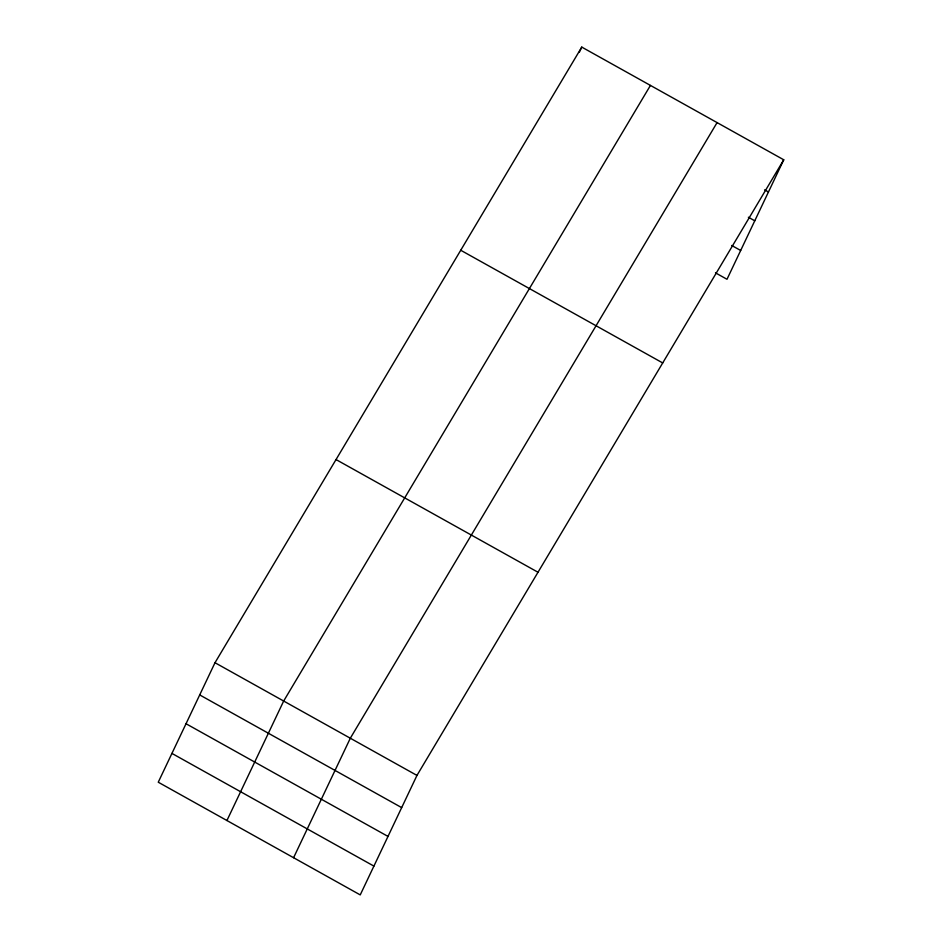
<?xml version="1.0" encoding="UTF-8"?>
<svg xmlns="http://www.w3.org/2000/svg" width="942" height="942" viewBox="0 0 942 942"><rect width="100%" height="100%" fill="white"/><g stroke="black" fill="none" stroke-linecap="round" stroke-linejoin="round"><path stroke-width="1.41" d="M215 662.721L158.256 782.213L360.233 894.9L416.965 775.419L783.744 159.787L581.767 47.1L215 662.721L416.965 775.419M579.318 52.257L581.767 47.1M226.928 820.529L283.672 701.036L650.439 85.416M293.586 857.715L350.318 738.222L717.086 122.601M783.744 159.787L727 279.279L715.473 272.839M764.598 189.848L768.448 192.003M748.36 217.225L754.778 220.805M731.71 245.473L740.683 250.478M460.732 250.254L662.709 362.941M336.035 459.566L538 572.253M199.704 694.925L401.681 807.624M186.021 723.727L387.998 836.425M171.939 753.412L373.903 866.098"/></g></svg>
